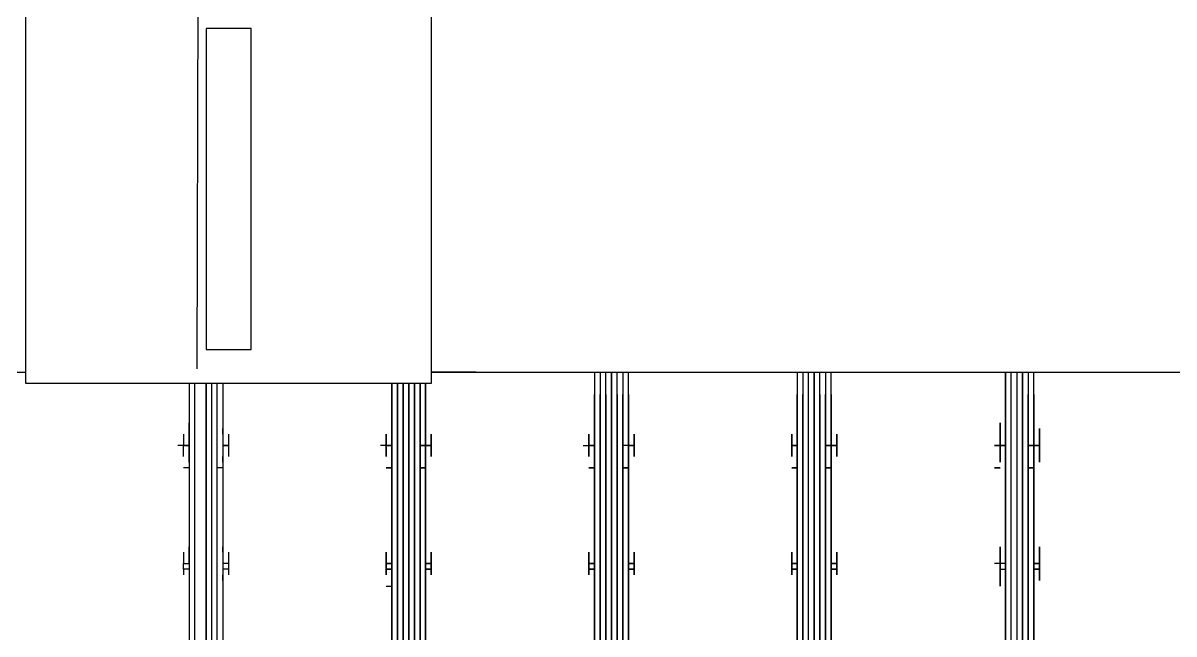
# Model space of a CAD drawing. Header units: metres. Extents: x 530959 to 531458, y 2674234 to 2674577.
# Drawn here: x 531161.7064 to 531161.9891, y 2674397.1431 to 2674397.2931 of the extents above; entities that cross this region are included whole.
import ezdxf

# ---------------------------------------------------------------- set-up
doc = ezdxf.new("R2010")
doc.units = ezdxf.units.M
doc.linetypes.add('PDF_IMPORT', pattern=[1, 0.8, -0.2])
doc.layers.add('IDT', color=7, linetype='Continuous')

# ---------------------------------------------------------------- blocks, each defined once
blk = doc.blocks.new('IDT')
at = {"layer": 'IDT', "color": 0, "lineweight": 25}
for p, q in [((14.19542, 9.65475), (14.19542, 9.46111)), ((14.19542, 9.65475), (14.19542, 9.45558)), ((14.1968, 9.45558), (14.1968, 9.65475)), ((14.1968, 9.46111), (14.1968, 9.65475)), ((14.24659, 9.65475), (14.24659, 9.45558)), ((14.24659, 9.45558), (14.24659, 9.65475)), ((14.24659, 9.65475), (14.24659, 9.46111)), ((14.24659, 9.46111), (14.24659, 9.65475)), ((14.29639, 9.46111), (14.29639, 9.65475)), ((14.29639, 9.65475), (14.29639, 9.46111)), ((14.29639, 9.45558), (14.29639, 9.65475)), ((14.29639, 9.65475), (14.29639, 9.45558)), ((14.34618, 9.45834), (14.34618, 9.65475)), ((14.34618, 9.65475), (14.34618, 9.45834)), ((14.34618, 9.45834), (14.34618, 9.65475)), ((14.34618, 9.65475), (14.34618, 9.45834)), ((14.39597, 9.45834), (14.39597, 9.65475)), ((14.39597, 9.65475), (14.39597, 9.45834)), ((14.19265, 9.46111), (14.19265, 9.65199)), ((14.19265, 9.65199), (14.19265, 9.45558)), ((14.19403, 9.45558), (14.19403, 9.65337)), ((14.19403, 9.65337), (14.19403, 9.46111)), ((14.19542, 9.46111), (14.19542, 9.65337)), ((14.19542, 9.45558), (14.19542, 9.65337)), ((14.19818, 9.65337), (14.19818, 9.46111)), ((14.19818, 9.65337), (14.19818, 9.45558)), ((14.19957, 9.46111), (14.19957, 9.65337)), ((14.19957, 9.65337), (14.19957, 9.45558)), ((14.19957, 9.45558), (14.19957, 9.65199)), ((14.19957, 9.65199), (14.19957, 9.46111)), ((14.24244, 9.46111), (14.24244, 9.65199)), ((14.24244, 9.65199), (14.24244, 9.45558)), ((14.24383, 9.45558), (14.24383, 9.65337)), ((14.24383, 9.65337), (14.24383, 9.46111)), ((14.24521, 9.46111), (14.24521, 9.65337)), ((14.24521, 9.65337), (14.24521, 9.45558)), ((14.24798, 9.65337), (14.24798, 9.46111)), ((14.24798, 9.65337), (14.24798, 9.45558)), ((14.24936, 9.45558), (14.24936, 9.65337)), ((14.24936, 9.65337), (14.24936, 9.46111)), ((14.25074, 9.45558), (14.25074, 9.65199)), ((14.25074, 9.65199), (14.25074, 9.46111)), ((14.29224, 9.46111), (14.29224, 9.65199)), ((14.29224, 9.65199), (14.29224, 9.45558)), ((14.29362, 9.45558), (14.29362, 9.65337)), ((14.29362, 9.65337), (14.29362, 9.46111)), ((14.295, 9.46111), (14.295, 9.65337)), ((14.295, 9.65337), (14.295, 9.45558)), ((14.29777, 9.46111), (14.29777, 9.65337)), ((14.29777, 9.65337), (14.29777, 9.45558)), ((14.29915, 9.45558), (14.29915, 9.65337)), ((14.29915, 9.65337), (14.29915, 9.46111)), ((14.30054, 9.45558), (14.30054, 9.65199)), ((14.30054, 9.65199), (14.30054, 9.46111)), ((14.34203, 9.65199), (14.34203, 9.45834)), ((14.34203, 9.45834), (14.34203, 9.65199)), ((14.34341, 9.45834), (14.34341, 9.65337)), ((14.34341, 9.65337), (14.34341, 9.45834)), ((14.3448, 9.65337), (14.3448, 9.45834)), ((14.3448, 9.45834), (14.3448, 9.65337)), ((14.34756, 9.65337), (14.34756, 9.45834)), ((14.34756, 9.45834), (14.34756, 9.65337)), ((14.34895, 9.45834), (14.34895, 9.65337)), ((14.34895, 9.65337), (14.34895, 9.45834)), ((14.35033, 9.65199), (14.35033, 9.45834)), ((14.35033, 9.45834), (14.35033, 9.65199)), ((14.39182, 9.45834), (14.39182, 9.65199)), ((14.39321, 9.65337), (14.39321, 9.45834)), ((14.39459, 9.45834), (14.39459, 9.65337)), ((14.39874, 9.65337), (14.39874, 9.45834)), ((14.40012, 9.45834), (14.40012, 9.65199)), ((14.19265, 9.50399), (14.19265, 9.50814)), ((14.19265, 9.50814), (14.19265, 9.50399)), ((14.20095, 9.50399), (14.20095, 9.50814)), ((14.20095, 9.50814), (14.20095, 9.50399)), ((14.24244, 9.50399), (14.24244, 9.50814)), ((14.24244, 9.50814), (14.24244, 9.50399)), ((14.25074, 9.50261), (14.25074, 9.50814)), ((14.25074, 9.50814), (14.25074, 9.50399)), ((14.29224, 9.50261), (14.29224, 9.50814)), ((14.29224, 9.50814), (14.29224, 9.50261)), ((14.30054, 9.50814), (14.30054, 9.50261)), ((14.30054, 9.50399), (14.30054, 9.50814)), ((14.34203, 9.50261), (14.34203, 9.50814)), ((14.34203, 9.50814), (14.34203, 9.50261)), ((14.35171, 9.50814), (14.35033, 9.50814)), ((14.35033, 9.50814), (14.35033, 9.50399)), ((14.35033, 9.50399), (14.35033, 9.50814)), ((14.39182, 9.50399), (14.39182, 9.50814)), ((14.40012, 9.50399), (14.40012, 9.50814)), ((14.19127, 9.50537), (14.19127, 9.50676)), ((14.19127, 9.50676), (14.19127, 9.50537)), ((14.19127, 9.50537), (14.19127, 9.50399)), ((14.19127, 9.50399), (14.19127, 9.50537)), ((14.20095, 9.50537), (14.20095, 9.50676)), ((14.20095, 9.50676), (14.20095, 9.50537)), ((14.20095, 9.50399), (14.20095, 9.50537)), ((14.20095, 9.50537), (14.20095, 9.50399)), ((14.24106, 9.50537), (14.24106, 9.50399)), ((14.24106, 9.50399), (14.24106, 9.50537)), ((14.24244, 9.50537), (14.24244, 9.50676)), ((14.24244, 9.50676), (14.24244, 9.50537)), ((14.25074, 9.50676), (14.25074, 9.50537)), ((14.25074, 9.50537), (14.25074, 9.50676)), ((14.25212, 9.50537), (14.25212, 9.50399)), ((14.25212, 9.50399), (14.25212, 9.50537)), ((14.29085, 9.50537), (14.29085, 9.50399)), ((14.29085, 9.50399), (14.29085, 9.50537)), ((14.29224, 9.50537), (14.29224, 9.50676)), ((14.29224, 9.50676), (14.29224, 9.50537)), ((14.30054, 9.50676), (14.30054, 9.50537)), ((14.30054, 9.50537), (14.30054, 9.50676)), ((14.30192, 9.50537), (14.30192, 9.50399)), ((14.30192, 9.50399), (14.30192, 9.50537)), ((14.34065, 9.50537), (14.34065, 9.50399)), ((14.34065, 9.50399), (14.34065, 9.50537)), ((14.34203, 9.50537), (14.34203, 9.50676)), ((14.34203, 9.50676), (14.34203, 9.50537)), ((14.35033, 9.50676), (14.35033, 9.50537)), ((14.35033, 9.50537), (14.35033, 9.50676)), ((14.35171, 9.50537), (14.35171, 9.50399)), ((14.35171, 9.50399), (14.35171, 9.50537)), ((14.39044, 9.50399), (14.39044, 9.50537)), ((14.39182, 9.50676), (14.39182, 9.50537)), ((14.40012, 9.50537), (14.40012, 9.50676)), ((14.40151, 9.50399), (14.40151, 9.50537)), ((14.19265, 9.50399), (14.19127, 9.50399)), ((14.19127, 9.50399), (14.19127, 9.50261)), ((14.19127, 9.50261), (14.19127, 9.50399)), ((14.19127, 9.50399), (14.19265, 9.50399)), ((14.19265, 9.50261), (14.19127, 9.50261)), ((14.19127, 9.50261), (14.19127, 9.49984)), ((14.19127, 9.49984), (14.19127, 9.50261)), ((14.19127, 9.50261), (14.19265, 9.50261)), ((14.19265, 9.50399), (14.19265, 9.49846)), ((14.19265, 9.50261), (14.19265, 9.50399)), ((14.19265, 9.49846), (14.19265, 9.50261)), ((14.20095, 9.50399), (14.19957, 9.50399)), ((14.20095, 9.50399), (14.19957, 9.50399)), ((14.19957, 9.50261), (14.20095, 9.50261)), ((14.19957, 9.50261), (14.20095, 9.50261)), ((14.20095, 9.50261), (14.20095, 9.50399)), ((14.20095, 9.50399), (14.20095, 9.50261)), ((14.20095, 9.50261), (14.20095, 9.50399)), ((14.20095, 9.50261), (14.20095, 9.50399)), ((14.20095, 9.49984), (14.20095, 9.50261)), ((14.20095, 9.50261), (14.20233, 9.50261)), ((14.20095, 9.50261), (14.20095, 9.49846)), ((14.20095, 9.49984), (14.20095, 9.50261)), ((14.20095, 9.50261), (14.20095, 9.49846)), ((14.20095, 9.50261), (14.20233, 9.50261)), ((14.24244, 9.50399), (14.24106, 9.50399)), ((14.24106, 9.50399), (14.24106, 9.50261)), ((14.24106, 9.50261), (14.24106, 9.50399)), ((14.24106, 9.50399), (14.24244, 9.50399)), ((14.24244, 9.50261), (14.24106, 9.50261)), ((14.24106, 9.50261), (14.24106, 9.49984)), ((14.24106, 9.49984), (14.24106, 9.50261)), ((14.24106, 9.50261), (14.24244, 9.50261)), ((14.24244, 9.50399), (14.24244, 9.49846)), ((14.24244, 9.50261), (14.24244, 9.50399)), ((14.24244, 9.49846), (14.24244, 9.50261)), ((14.25074, 9.50399), (14.25212, 9.50399)), ((14.25212, 9.50399), (14.25074, 9.50399)), ((14.25074, 9.50399), (14.25074, 9.50261)), ((14.25212, 9.50261), (14.25074, 9.50261)), ((14.25212, 9.50261), (14.25074, 9.50261)), ((14.25074, 9.50261), (14.25074, 9.49846)), ((14.25074, 9.49846), (14.25074, 9.50261)), ((14.25074, 9.50261), (14.25212, 9.50261)), ((14.25212, 9.50399), (14.25212, 9.50261)), ((14.25212, 9.50261), (14.25212, 9.50399)), ((14.25212, 9.50261), (14.25212, 9.49984)), ((14.25212, 9.49984), (14.25212, 9.50261)), ((14.29224, 9.50399), (14.29085, 9.50399)), ((14.29085, 9.50399), (14.29085, 9.50261)), ((14.29085, 9.50261), (14.29085, 9.50399)), ((14.29085, 9.50399), (14.29224, 9.50399)), ((14.29224, 9.50261), (14.29085, 9.50261)), ((14.29085, 9.50261), (14.29085, 9.49984)), ((14.29085, 9.49984), (14.29085, 9.50261)), ((14.29085, 9.50261), (14.29224, 9.50261)), ((14.29224, 9.50261), (14.29224, 9.49846)), ((14.29224, 9.49846), (14.29224, 9.50261)), ((14.30192, 9.50399), (14.30054, 9.50399)), ((14.30054, 9.50399), (14.30192, 9.50399)), ((14.30054, 9.50261), (14.30054, 9.50399)), ((14.30054, 9.50261), (14.30192, 9.50261)), ((14.30054, 9.50261), (14.30054, 9.49846)), ((14.30054, 9.49846), (14.30054, 9.50261)), ((14.30054, 9.50261), (14.30192, 9.50261)), ((14.30192, 9.50261), (14.30054, 9.50261)), ((14.30192, 9.50261), (14.30192, 9.50399)), ((14.30192, 9.50399), (14.30192, 9.50261)), ((14.30192, 9.50261), (14.30192, 9.49984)), ((14.30192, 9.49984), (14.30192, 9.50261)), ((14.34203, 9.50399), (14.34065, 9.50399)), ((14.34065, 9.50399), (14.34065, 9.50261)), ((14.34065, 9.50261), (14.34065, 9.50399)), ((14.34065, 9.50399), (14.34203, 9.50399)), ((14.34203, 9.50261), (14.34065, 9.50261)), ((14.34065, 9.50261), (14.34065, 9.49984)), ((14.34065, 9.49984), (14.34065, 9.50261)), ((14.34065, 9.50261), (14.34203, 9.50261)), ((14.34203, 9.50261), (14.34203, 9.49846)), ((14.34203, 9.49846), (14.34203, 9.50261)), ((14.35033, 9.50399), (14.35033, 9.50261)), ((14.35171, 9.50399), (14.35033, 9.50399)), ((14.35033, 9.50261), (14.35033, 9.50399)), ((14.35033, 9.50399), (14.35171, 9.50399)), ((14.35033, 9.49846), (14.35033, 9.50261)), ((14.35033, 9.50261), (14.35171, 9.50261)), ((14.35171, 9.50261), (14.35033, 9.50261)), ((14.35033, 9.50261), (14.35033, 9.49846)), ((14.35033, 9.50261), (14.35171, 9.50261)), ((14.35171, 9.50261), (14.35171, 9.50399)), ((14.35171, 9.50399), (14.35171, 9.50261)), ((14.35171, 9.50261), (14.35171, 9.49984)), ((14.35171, 9.49984), (14.35171, 9.50261)), ((14.39044, 9.50261), (14.39044, 9.50399)), ((14.39044, 9.50399), (14.39182, 9.50399)), ((14.39044, 9.49984), (14.39044, 9.50261)), ((14.39044, 9.50261), (14.39182, 9.50261)), ((14.39182, 9.50261), (14.39182, 9.50399)), ((14.39182, 9.49846), (14.39182, 9.50261)), ((14.40012, 9.50399), (14.40151, 9.50399)), ((14.40012, 9.50261), (14.40012, 9.50399)), ((14.40151, 9.50261), (14.40012, 9.50261)), ((14.40012, 9.50261), (14.40012, 9.49846)), ((14.40151, 9.50261), (14.40012, 9.50261)), ((14.40151, 9.50399), (14.40151, 9.50261)), ((14.40151, 9.49984), (14.40151, 9.50261)), ((14.19127, 9.49984), (14.19127, 9.49846)), ((14.19127, 9.49846), (14.19127, 9.49984)), ((14.20095, 9.49846), (14.20095, 9.49984)), ((14.20095, 9.49846), (14.20095, 9.49984)), ((14.24244, 9.49846), (14.24244, 9.49984)), ((14.24244, 9.49984), (14.24244, 9.49846)), ((14.25074, 9.49846), (14.25074, 9.49984)), ((14.25074, 9.49984), (14.25074, 9.49846)), ((14.29224, 9.49846), (14.29224, 9.49984)), ((14.29224, 9.49984), (14.29224, 9.49846)), ((14.30054, 9.49846), (14.30054, 9.49984)), ((14.30054, 9.49984), (14.30054, 9.49846)), ((14.34203, 9.49846), (14.34203, 9.49984)), ((14.34203, 9.49984), (14.34203, 9.49846)), ((14.35033, 9.49846), (14.35033, 9.49984)), ((14.35033, 9.49984), (14.35033, 9.49846)), ((14.39182, 9.49984), (14.39182, 9.49846)), ((14.40012, 9.49846), (14.40012, 9.49984)), ((14.19403, 9.47909), (14.19265, 9.47909)), ((14.19265, 9.47909), (14.19403, 9.47909)), ((14.20233, 9.47909), (14.20095, 9.47909)), ((14.20095, 9.47909), (14.20233, 9.47909)), ((14.24383, 9.47909), (14.24244, 9.47909)), ((14.24244, 9.47909), (14.24383, 9.47909)), ((14.25212, 9.47909), (14.25074, 9.47909)), ((14.25074, 9.47909), (14.25212, 9.47909)), ((14.29362, 9.47909), (14.29224, 9.47909)), ((14.29224, 9.47909), (14.29362, 9.47909)), ((14.30192, 9.47909), (14.30054, 9.47909)), ((14.30054, 9.47909), (14.30192, 9.47909)), ((14.34341, 9.47909), (14.34203, 9.47909)), ((14.34203, 9.47909), (14.34341, 9.47909)), ((14.35171, 9.47909), (14.35033, 9.47909)), ((14.35033, 9.47909), (14.35171, 9.47909)), ((14.39182, 9.47909), (14.39321, 9.47909)), ((14.40012, 9.47909), (14.40151, 9.47909)), ((14.19127, 9.47633), (14.19127, 9.47771)), ((14.19127, 9.47771), (14.19127, 9.47633)), ((14.19127, 9.47356), (14.19127, 9.47633)), ((14.19127, 9.47633), (14.19127, 9.47356)), ((14.19265, 9.47356), (14.19265, 9.47771)), ((14.19265, 9.47771), (14.19265, 9.47356)), ((14.20095, 9.47633), (14.20095, 9.47771)), ((14.20095, 9.47771), (14.20095, 9.47356)), ((14.20095, 9.47356), (14.20095, 9.47771)), ((14.20095, 9.47771), (14.20095, 9.47633)), ((14.20095, 9.47356), (14.20095, 9.47633)), ((14.20095, 9.47633), (14.20095, 9.47356)), ((14.24106, 9.47356), (14.24106, 9.47633)), ((14.24106, 9.47633), (14.24106, 9.47356)), ((14.24244, 9.47356), (14.24244, 9.47771)), ((14.24244, 9.47771), (14.24244, 9.47633)), ((14.24244, 9.47633), (14.24244, 9.47771)), ((14.24244, 9.47771), (14.24244, 9.47356)), ((14.25074, 9.47771), (14.25074, 9.47633)), ((14.25074, 9.47633), (14.25074, 9.47771)), ((14.25074, 9.47771), (14.25074, 9.47356)), ((14.25074, 9.47356), (14.25074, 9.47771)), ((14.25212, 9.47633), (14.25212, 9.47356)), ((14.25212, 9.47356), (14.25212, 9.47633)), ((14.29085, 9.47356), (14.29085, 9.47633)), ((14.29085, 9.47633), (14.29085, 9.47356)), ((14.29224, 9.47633), (14.29224, 9.47771)), ((14.29224, 9.47771), (14.29224, 9.46803)), ((14.29224, 9.47356), (14.29224, 9.47771)), ((14.29224, 9.47771), (14.29224, 9.47633)), ((14.30054, 9.47356), (14.30054, 9.47771)), ((14.30054, 9.47771), (14.30054, 9.47633)), ((14.30054, 9.47633), (14.30054, 9.47771)), ((14.30054, 9.47771), (14.30054, 9.47356)), ((14.30192, 9.47356), (14.30192, 9.47633)), ((14.30192, 9.47633), (14.30192, 9.47356)), ((14.34065, 9.47356), (14.34065, 9.47633)), ((14.34065, 9.47633), (14.34065, 9.47356)), ((14.34203, 9.47356), (14.34203, 9.47771)), ((14.34203, 9.47771), (14.34203, 9.47356)), ((14.34203, 9.47633), (14.34203, 9.47771)), ((14.34203, 9.47771), (14.34203, 9.47633)), ((14.35033, 9.47356), (14.35033, 9.47771)), ((14.35033, 9.47771), (14.35033, 9.47633)), ((14.35033, 9.47633), (14.35033, 9.47771)), ((14.35033, 9.47771), (14.35033, 9.47356)), ((14.35171, 9.47356), (14.35171, 9.47633)), ((14.35171, 9.47633), (14.35171, 9.47356)), ((14.39044, 9.47356), (14.39044, 9.47633)), ((14.39182, 9.47356), (14.39182, 9.47771)), ((14.39182, 9.47771), (14.39182, 9.47633)), ((14.40012, 9.47633), (14.40012, 9.47771)), ((14.40012, 9.47771), (14.40012, 9.47356)), ((14.40151, 9.47633), (14.40151, 9.47356)), ((14.19265, 9.47356), (14.19127, 9.47356)), ((14.19127, 9.47356), (14.19127, 9.47079)), ((14.19127, 9.47079), (14.19127, 9.47356)), ((14.19127, 9.47356), (14.19265, 9.47356)), ((14.19127, 9.47356), (14.19265, 9.47356)), ((14.19265, 9.47356), (14.19127, 9.47356)), ((14.19127, 9.47356), (14.19265, 9.47356)), ((14.19403, 9.47356), (14.19265, 9.47356)), ((14.19265, 9.47356), (14.19265, 9.46803)), ((14.19265, 9.46803), (14.19265, 9.47356)), ((14.19265, 9.47356), (14.19403, 9.47356)), ((14.20095, 9.47356), (14.19957, 9.47356)), ((14.19957, 9.47356), (14.20095, 9.47356)), ((14.19957, 9.47356), (14.20095, 9.47356)), ((14.20095, 9.47356), (14.19957, 9.47356)), ((14.20095, 9.46803), (14.20095, 9.47356)), ((14.20095, 9.47356), (14.20095, 9.46803)), ((14.20095, 9.47356), (14.20095, 9.47079)), ((14.20095, 9.47079), (14.20095, 9.47356)), ((14.20095, 9.47356), (14.20233, 9.47356)), ((14.20233, 9.47356), (14.20095, 9.47356)), ((14.20095, 9.47356), (14.20233, 9.47356)), ((14.20233, 9.47356), (14.20095, 9.47356)), ((14.20095, 9.47356), (14.20233, 9.47356)), ((14.24244, 9.47356), (14.24106, 9.47356)), ((14.24106, 9.47356), (14.24106, 9.47079)), ((14.24106, 9.47079), (14.24106, 9.47356)), ((14.24106, 9.47356), (14.24244, 9.47356)), ((14.24244, 9.47356), (14.24106, 9.47356)), ((14.24106, 9.47356), (14.24244, 9.47356)), ((14.24383, 9.47356), (14.24244, 9.47356)), ((14.24244, 9.47356), (14.24244, 9.46803)), ((14.24244, 9.46803), (14.24244, 9.47356)), ((14.24244, 9.47356), (14.24383, 9.47356)), ((14.25074, 9.47356), (14.25074, 9.46803)), ((14.25074, 9.46803), (14.25074, 9.47356)), ((14.25074, 9.47356), (14.25212, 9.47356)), ((14.25212, 9.47356), (14.25074, 9.47356)), ((14.25212, 9.47356), (14.25074, 9.47356)), ((14.25074, 9.47356), (14.25212, 9.47356)), ((14.25212, 9.47356), (14.25074, 9.47356)), ((14.25074, 9.47356), (14.25212, 9.47356)), ((14.25212, 9.47356), (14.25074, 9.47356)), ((14.25074, 9.47356), (14.25212, 9.47356)), ((14.25212, 9.47356), (14.25212, 9.47079)), ((14.25212, 9.47079), (14.25212, 9.47356)), ((14.29085, 9.47356), (14.29224, 9.47356)), ((14.29224, 9.47356), (14.29085, 9.47356)), ((14.29085, 9.47356), (14.29085, 9.47079)), ((14.29085, 9.47079), (14.29085, 9.47356)), ((14.29085, 9.47356), (14.29224, 9.47356)), ((14.29224, 9.47356), (14.29085, 9.47356)), ((14.29224, 9.46803), (14.29224, 9.47356)), ((14.29224, 9.47356), (14.29362, 9.47356)), ((14.30054, 9.46803), (14.30054, 9.47356)), ((14.30054, 9.47356), (14.30192, 9.47356)), ((14.30192, 9.47356), (14.30054, 9.47356)), ((14.30054, 9.47356), (14.30192, 9.47356)), ((14.30192, 9.47356), (14.30054, 9.47356)), ((14.30054, 9.47356), (14.30054, 9.46803)), ((14.30192, 9.47356), (14.30054, 9.47356)), ((14.30054, 9.47356), (14.30192, 9.47356)), ((14.30192, 9.47356), (14.30054, 9.47356)), ((14.30192, 9.47356), (14.30192, 9.47079)), ((14.30192, 9.47079), (14.30192, 9.47356)), ((14.3033, 9.47356), (14.30192, 9.47356)), ((14.34203, 9.47356), (14.34065, 9.47356)), ((14.34065, 9.47356), (14.34203, 9.47356)), ((14.34203, 9.47356), (14.34065, 9.47356)), ((14.34065, 9.47356), (14.34065, 9.47079)), ((14.34065, 9.47079), (14.34065, 9.47356)), ((14.34065, 9.47356), (14.34203, 9.47356)), ((14.34203, 9.47356), (14.34203, 9.46803)), ((14.34203, 9.46803), (14.34203, 9.47356)), ((14.34203, 9.47356), (14.34341, 9.47356)), ((14.34341, 9.47356), (14.34203, 9.47356)), ((14.35171, 9.47356), (14.35033, 9.47356)), ((14.35033, 9.47356), (14.35171, 9.47356)), ((14.35171, 9.47356), (14.35033, 9.47356)), ((14.35033, 9.47356), (14.35033, 9.46803)), ((14.35033, 9.46803), (14.35033, 9.47356)), ((14.35033, 9.47356), (14.35171, 9.47356)), ((14.35171, 9.47356), (14.35033, 9.47356)), ((14.35033, 9.47356), (14.35171, 9.47356)), ((14.35033, 9.47356), (14.35171, 9.47356)), ((14.35171, 9.47356), (14.35033, 9.47356)), ((14.35171, 9.47356), (14.35171, 9.47079)), ((14.35171, 9.47079), (14.35171, 9.47356)), ((14.35171, 9.47356), (14.35309, 9.47356)), ((14.39044, 9.47079), (14.39044, 9.47356)), ((14.39044, 9.47356), (14.39182, 9.47356)), ((14.39182, 9.47356), (14.39044, 9.47356)), ((14.39044, 9.47356), (14.39182, 9.47356)), ((14.39182, 9.46803), (14.39182, 9.47356)), ((14.40151, 9.47356), (14.40012, 9.47356)), ((14.40012, 9.47356), (14.40012, 9.46803)), ((14.40012, 9.47356), (14.40151, 9.47356)), ((14.40151, 9.47356), (14.40012, 9.47356)), ((14.40151, 9.47079), (14.40151, 9.47356)), ((14.40151, 9.47356), (14.40289, 9.47356)), ((14.19127, 9.47079), (14.19127, 9.46941)), ((14.19127, 9.46941), (14.19127, 9.47079)), ((14.20095, 9.47079), (14.20095, 9.46941)), ((14.20095, 9.46941), (14.20095, 9.47079)), ((14.24244, 9.46941), (14.24244, 9.47079)), ((14.24244, 9.47079), (14.24244, 9.46941)), ((14.25074, 9.47079), (14.25074, 9.46941)), ((14.25074, 9.46941), (14.25074, 9.47079)), ((14.29224, 9.46941), (14.29224, 9.47079)), ((14.29224, 9.47079), (14.29224, 9.46941)), ((14.30054, 9.47079), (14.30054, 9.46941)), ((14.30054, 9.46941), (14.30054, 9.47079)), ((14.34203, 9.46941), (14.34203, 9.47079)), ((14.34203, 9.47079), (14.34203, 9.46941)), ((14.35033, 9.47079), (14.35033, 9.46941)), ((14.35033, 9.46941), (14.35033, 9.47079)), ((14.39182, 9.47079), (14.39182, 9.46941)), ((14.40012, 9.46941), (14.40012, 9.47079)), ((14.34065, 9.36291), (14.34065, 9.45834)), ((14.34065, 9.45834), (14.44023, 9.45834)), ((14.44023, 9.45834), (14.44023, 9.36291)), ((14.34065, 9.45558), (13.87591, 9.45558)), ((14.32958, 9.45558), (14.34065, 9.45558)), ((14.75559, 9.45558), (14.44023, 9.45558)), ((14.38491, 9.45005), (14.38491, 9.37121)), ((14.39597, 9.45005), (14.38491, 9.45005)), ((14.39597, 9.37121), (14.39597, 9.45005)), ((14.38491, 9.37121), (14.39597, 9.37121))]:
    blk.add_line(p, q, dxfattribs=at)
at = {"layer": 'IDT', "color": 0, "linetype": 'PDF_IMPORT', "lineweight": 25, "ltscale": 0.118333}
blk.add_line((14.39874, 9.65475), (14.39736, 9.1665), dxfattribs=at)

msp = doc.modelspace()

# ---------------------------------------------------------------- block references
at = {"layer": 'IDT', "color": 8, "rotation": 180}
msp.add_blockref('IDT', (531176.14728, 2674406.66297), dxfattribs=at)

doc.saveas('drawing.dxf')
